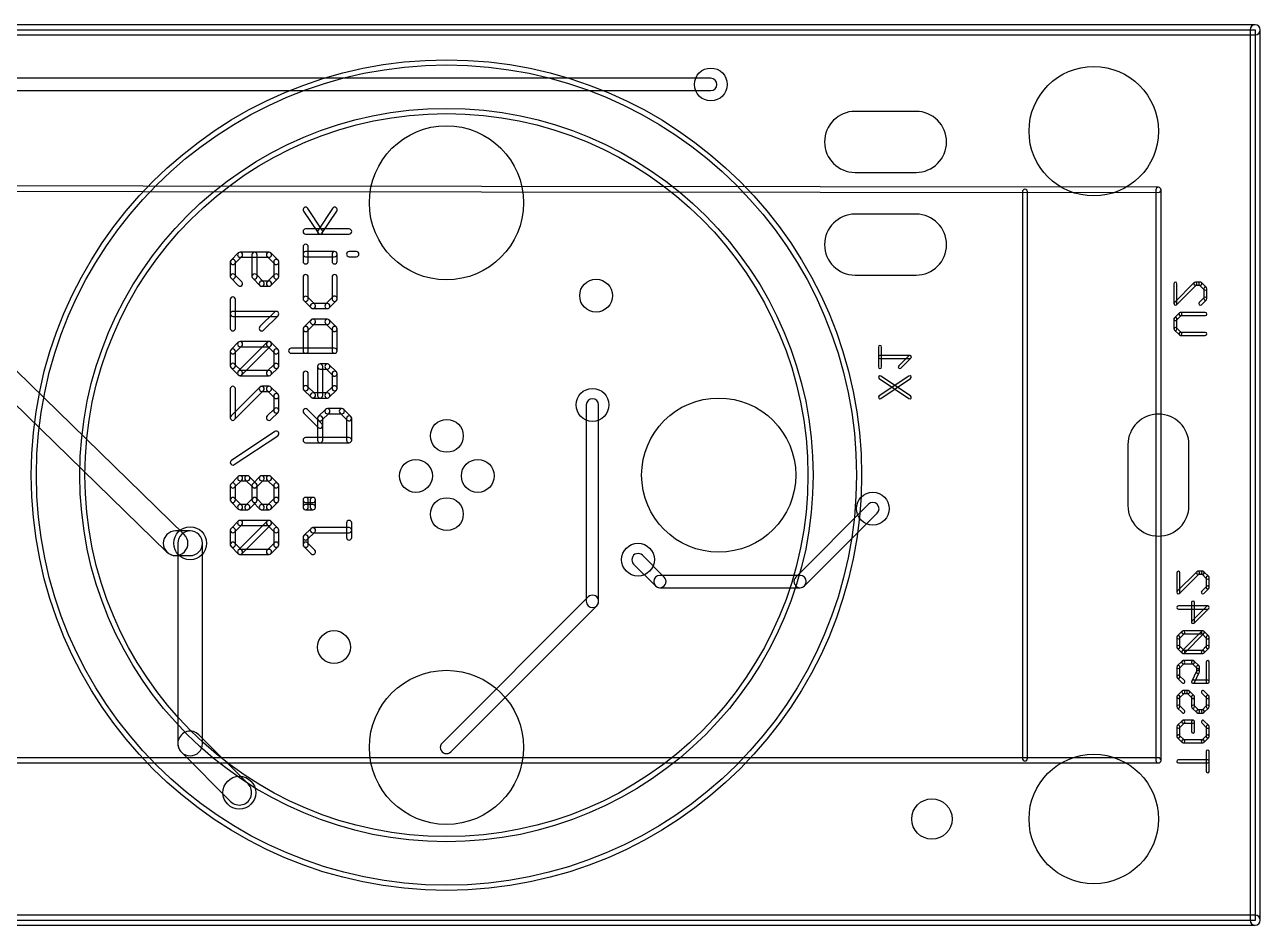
# Model space of a CAD drawing. Extents: x -0.1 to 55.1, y -0.1 to 22.1.
# Drawn here: x 24.58 to 55.12, y -0.13 to 22.13 of the extents above; entities that cross this region are included whole.
import ezdxf

# ---------------------------------------------------------------- set-up
doc = ezdxf.new("R2010")
doc.units = 0
for name, color, linetype in [('16', 175, 'CONTINUOUS'), ('17', 82, 'CONTINUOUS'), ('18', 82, 'CONTINUOUS'), ('20', 7, 'CONTINUOUS'), ('22', 253, 'CONTINUOUS'), ('26', 253, 'CONTINUOUS'), ('52', 253, 'CONTINUOUS')]:
    doc.layers.add(name, color=color, linetype=linetype)

# ---------------------------------------------------------------- blocks, each defined once
blk = doc.blocks.new('PIE')
blk.add_circle((0, 0), 0.5)
blk = doc.blocks.new('LONGP100')
blk.add_lwpolyline([(-0.5, -0.5), (0.5, -0.5, 1), (0.5, 0.5), (-0.5, 0.5, 1)], format="xyb", close=True)
blk = doc.blocks.new('ROUNDP')
blk.add_circle((0, 0), 0.5)
blk = doc.blocks.new('ROUNDV')
blk.add_circle((0, 0), 0.5)

msp = doc.modelspace()

# ---------------------------------------------------------------- linework, layer by layer
at = {"layer": '16'}
for points in [[(0, 21.878), (54.99, 21.878, 1), (54.99, 22.132), (0, 22.132, 1)], [(54.863, 22.005), (54.863, 0, 1), (55.117, 0), (55.117, 22.005, 1)], [(10.125, 20.5026), (41.535, 20.5026, 1), (41.535, 20.8074), (10.125, 20.8074, 1)], [(19.0922, 17.8718), (28.0922, 9.0968, 1), (28.5178, 9.5332), (19.5178, 18.3082, 1)], [(38.4576, 12.735), (38.4576, 7.88, 1), (38.7624, 7.88), (38.7624, 12.735, 1)], [(43.8478, 8.2622), (45.6478, 10.0622, 1), (45.4322, 10.2778), (43.6322, 8.4778, 1)], [(28.305, 9.0102), (28.665, 9.0102, 1), (28.665, 9.6198), (28.305, 9.6198, 1)], [(28.9698, 4.365), (28.9698, 9.315, 1), (28.3602, 9.315), (28.3602, 4.365, 1)], [(39.6272, 8.8022), (40.1672, 8.2622, 1), (40.3828, 8.4778), (39.8428, 9.0178, 1)], [(40.275, 8.2176), (43.74, 8.2176, 1), (43.74, 8.5224), (40.275, 8.5224, 1)], [(38.5022, 7.9878), (34.8922, 4.3778, 1), (35.1078, 4.1622), (38.7178, 7.7722, 1)], [(30.0955, 3.3655), (28.8805, 4.5805, 1), (28.4495, 4.1495), (29.6645, 2.9345, 1)], [(54.99, 0.127), (0, 0.127, 1), (0, -0.127), (54.99, -0.127, 1)]]:
    msp.add_lwpolyline(points, format="xyb", close=True, dxfattribs=at)
at = {"layer": '20'}
for p, q in [((55, 22), (0, 22)), ((55, 0), (55, 22)), ((0, 0), (55, 0))]:
    msp.add_line(p, q, dxfattribs=at)
for centre in [(51, 19.5), (51, 2.5)]:
    msp.add_circle(centre, 1.6, dxfattribs=at)
at = {"layer": '22'}
for points in [[(2.3999, 18.0365), (52.5999, 17.9865, 1), (52.6001, 18.1135), (2.4001, 18.1635, 1)], [(49.3635, 4), (49.3635, 18, 1), (49.2365, 18), (49.2365, 4, 1)], [(52.5365, 18.05), (52.5365, 3.95, 1), (52.6635, 3.95), (52.6635, 18.05, 1)], [(2.4, 3.8865), (52.6, 3.8865, 1), (52.6, 4.0135), (2.4, 4.0135, 1)]]:
    msp.add_lwpolyline(points, format="xyb", close=True, dxfattribs=at)
for radius in [10.2635, 10.1365, 9.0635, 8.9365]:
    msp.add_circle((35, 11), radius, dxfattribs=at)
at = {"layer": '26'}
for points in [[(52.982, 15.73), (52.982, 15.2385, 1), (53.0582, 15.2385), (53.0582, 15.73, 1)], [(53.047, 15.2116), (53.5385, 15.7031, 1), (53.4846, 15.7569), (52.9932, 15.2655, 1)], [(53.5116, 15.6919), (53.6345, 15.6919, 1), (53.6345, 15.7681), (53.5116, 15.7681, 1)], [(53.6075, 15.7031), (53.7304, 15.5802, 1), (53.7843, 15.6341), (53.6614, 15.7569, 1)], [(53.7192, 15.6071), (53.7192, 15.3614, 1), (53.7954, 15.3614), (53.7954, 15.6071, 1)], [(53.7304, 15.3883), (53.6075, 15.2655, 1), (53.6614, 15.2116), (53.7843, 15.3344, 1)], [(53.047, 14.8318), (53.1699, 14.9546, 1), (53.116, 15.0085), (52.9932, 14.8857, 1)], [(53.143, 14.9435), (53.7573, 14.9435, 1), (53.7573, 15.0197), (53.143, 15.0197, 1)], [(53.0582, 14.613), (53.0582, 14.8587, 1), (52.982, 14.8587), (52.982, 14.613, 1)], [(53.1699, 14.517), (53.047, 14.6399, 1), (52.9932, 14.586), (53.116, 14.4632, 1)], [(53.7573, 14.5282), (53.143, 14.5282, 1), (53.143, 14.452), (53.7573, 14.452, 1)], [(45.7544, 13.6737), (45.7544, 14.1652, 1), (45.6782, 14.1652), (45.6782, 13.6737, 1)], [(46.4535, 13.9576), (45.7163, 13.9576, 1), (45.7163, 13.8814), (46.4535, 13.8814, 1)], [(46.2347, 13.6468), (46.4805, 13.8925, 1), (46.4266, 13.9464), (46.1808, 13.7007, 1)], [(46.4747, 12.957), (45.7374, 13.4485, 1), (45.6952, 13.3851), (46.4324, 12.8936, 1)], [(46.4324, 13.4485), (45.6952, 12.957, 1), (45.7374, 12.8936), (46.4747, 13.3851, 1)]]:
    msp.add_lwpolyline(points, format="xyb", close=True, dxfattribs=at)
at = {"layer": '52'}
for points in [[(31.4669, 17.5218), (31.8248, 16.9848, 1), (31.9305, 17.0553), (31.5725, 17.5922, 1)], [(31.9305, 16.9848), (32.2885, 17.5218, 1), (32.1828, 17.5922), (31.8248, 17.0553, 1)], [(31.5197, 16.9566), (32.5936, 16.9566, 1), (32.5936, 17.0836), (31.5197, 17.0836, 1)], [(29.7646, 16.223), (29.9436, 16.402, 1), (29.8538, 16.4918), (29.6748, 16.3128, 1)], [(29.8987, 16.3834), (30.6146, 16.3834, 1), (30.6146, 16.5104), (29.8987, 16.5104, 1)], [(30.3202, 15.9099), (30.3202, 16.4469, 1), (30.1932, 16.4469), (30.1932, 15.9099, 1)], [(30.5697, 16.402), (30.7487, 16.223, 1), (30.8385, 16.3128), (30.6595, 16.4918, 1)], [(31.5832, 16.2834), (31.5832, 16.6414, 1), (31.4562, 16.6414), (31.4562, 16.2834, 1)], [(32.2356, 16.5259), (31.5197, 16.5259, 1), (31.5197, 16.3989), (32.2356, 16.3989, 1)], [(32.2991, 16.2834), (32.2991, 16.4624, 1), (32.1721, 16.4624), (32.1721, 16.2834, 1)], [(32.7726, 16.5259), (32.5936, 16.5259, 1), (32.5936, 16.3989), (32.7726, 16.3989, 1)], [(29.7832, 15.9099), (29.7832, 16.2679, 1), (29.6562, 16.2679), (29.6562, 15.9099, 1)], [(30.7301, 16.2679), (30.7301, 15.9099, 1), (30.8571, 15.9099), (30.8571, 16.2679, 1)], [(29.9436, 15.7759), (29.7646, 15.9548, 1), (29.6748, 15.865), (29.8538, 15.6861, 1)], [(30.4805, 15.7759), (30.3016, 15.9548, 1), (30.2118, 15.865), (30.3907, 15.6861, 1)], [(30.7487, 15.9548), (30.5697, 15.7759, 1), (30.6595, 15.6861), (30.8385, 15.865, 1)], [(31.5832, 15.3575), (31.5832, 15.8944, 1), (31.4562, 15.8944), (31.4562, 15.3575, 1)], [(32.1721, 15.8944), (32.1721, 15.3575, 1), (32.2991, 15.3575), (32.2991, 15.8944, 1)], [(30.6146, 15.7945), (30.4356, 15.7945, 1), (30.4356, 15.6675), (30.6146, 15.6675, 1)], [(29.7832, 14.626), (29.7832, 15.342, 1), (29.6562, 15.342), (29.6562, 14.626, 1)], [(31.7436, 15.2234), (31.5646, 15.4024, 1), (31.4748, 15.3126), (31.6538, 15.1336, 1)], [(32.1907, 15.4024), (32.0118, 15.2234, 1), (32.1016, 15.1336), (32.2805, 15.3126, 1)], [(30.7936, 15.0475), (29.7197, 15.0475, 1), (29.7197, 14.9205), (30.7936, 14.9205, 1)], [(30.4805, 14.5811), (30.8385, 14.9391, 1), (30.7487, 15.0289), (30.3907, 14.6709, 1)], [(32.0567, 15.242), (31.6987, 15.242, 1), (31.6987, 15.115), (32.0567, 15.115, 1)], [(31.6538, 14.8344), (31.4748, 14.6554, 1), (31.5646, 14.5656), (31.7436, 14.7446, 1)], [(31.4562, 14.6105), (31.4562, 14.0735, 1), (31.5832, 14.0735), (31.5832, 14.6105, 1)], [(32.0567, 14.853), (31.6987, 14.853, 1), (31.6987, 14.726), (32.0567, 14.726, 1)], [(32.2805, 14.6554), (32.1016, 14.8344, 1), (32.0118, 14.7446), (32.1907, 14.5656, 1)], [(32.2991, 14.0735), (32.2991, 14.6105, 1), (32.1721, 14.6105), (32.1721, 14.0735, 1)], [(29.8538, 14.2819), (29.6748, 14.1029, 1), (29.7646, 14.0131), (29.9436, 14.1921, 1)], [(29.6562, 14.058), (29.6562, 13.7001, 1), (29.7832, 13.7001), (29.7832, 14.058, 1)], [(30.6146, 14.3005), (29.8987, 14.3005, 1), (29.8987, 14.1735), (30.6146, 14.1735, 1)], [(29.9436, 13.4762), (30.6595, 14.1921, 1), (30.5697, 14.2819), (29.8538, 13.566, 1)], [(30.8385, 14.1029), (30.6595, 14.2819, 1), (30.5697, 14.1921), (30.7487, 14.0131, 1)], [(30.8571, 13.7001), (30.8571, 14.058, 1), (30.7301, 14.058), (30.7301, 13.7001, 1)], [(31.1617, 14.01), (32.2356, 14.01, 1), (32.2356, 14.137), (31.1617, 14.137, 1)], [(29.6748, 13.6552), (29.8538, 13.4762, 1), (29.9436, 13.566), (29.7646, 13.745, 1)], [(30.6595, 13.4762), (30.8385, 13.6552, 1), (30.7487, 13.745), (30.5697, 13.566, 1)], [(32.0567, 13.748), (31.8777, 13.748, 1), (31.8777, 13.621), (32.0567, 13.621, 1)], [(31.8142, 13.6845), (31.8142, 12.9686, 1), (31.9412, 12.9686), (31.9412, 13.6845, 1)], [(32.2805, 13.5505), (32.1016, 13.7294, 1), (32.0118, 13.6396), (32.1907, 13.4607, 1)], [(29.8987, 13.4576), (30.6146, 13.4576, 1), (30.6146, 13.5846), (29.8987, 13.5846, 1)], [(31.4562, 13.5056), (31.4562, 13.1476, 1), (31.5832, 13.1476), (31.5832, 13.5056, 1)], [(32.2991, 13.1476), (32.2991, 13.5056, 1), (32.1721, 13.5056), (32.1721, 13.1476, 1)], [(29.6562, 13.1321), (29.6562, 12.4161, 1), (29.7832, 12.4161), (29.7832, 13.1321, 1)], [(29.7646, 12.3712), (30.4805, 13.0872, 1), (30.3907, 13.177), (29.6748, 12.461, 1)], [(30.4356, 13.0686), (30.6146, 13.0686, 1), (30.6146, 13.1956), (30.4356, 13.1956, 1)], [(30.5697, 13.0872), (30.7487, 12.9082, 1), (30.8385, 12.998), (30.6595, 13.177, 1)], [(31.4748, 13.1027), (31.6538, 12.9237, 1), (31.7436, 13.0135), (31.5646, 13.1925, 1)], [(32.1016, 12.9237), (32.2805, 13.1027, 1), (32.1907, 13.1925), (32.0118, 13.0135, 1)], [(30.7301, 12.9531), (30.7301, 12.5951, 1), (30.8571, 12.5951), (30.8571, 12.9531, 1)], [(31.6987, 12.9051), (32.0567, 12.9051, 1), (32.0567, 13.0321), (31.6987, 13.0321, 1)], [(30.7487, 12.64), (30.5697, 12.461, 1), (30.6595, 12.3712), (30.8385, 12.5502, 1)], [(31.9226, 12.2665), (31.5646, 12.6245, 1), (31.4748, 12.5347), (31.8328, 12.1767, 1)], [(32.0118, 12.6245), (31.8328, 12.4455, 1), (31.9226, 12.3557), (32.1016, 12.5347, 1)], [(32.4146, 12.6431), (32.0567, 12.6431, 1), (32.0567, 12.5161), (32.4146, 12.5161, 1)], [(32.6385, 12.4455), (32.4595, 12.6245, 1), (32.3697, 12.5347), (32.5487, 12.3557, 1)], [(31.8142, 12.4006), (31.8142, 11.8637, 1), (31.9412, 11.8637), (31.9412, 12.4006, 1)], [(32.6571, 11.8637), (32.6571, 12.4006, 1), (32.5301, 12.4006), (32.5301, 11.8637, 1)], [(29.7549, 11.2584), (30.8288, 11.9743, 1), (30.7584, 12.08), (29.6845, 11.364, 1)], [(31.5197, 11.8002), (32.5936, 11.8002, 1), (32.5936, 11.9272), (31.5197, 11.9272, 1)], [(29.8538, 10.9671), (29.6748, 10.7881, 1), (29.7646, 10.6983), (29.9436, 10.8773, 1)], [(29.6562, 10.7432), (29.6562, 10.3852, 1), (29.7832, 10.3852), (29.7832, 10.7432, 1)], [(30.0777, 10.9857), (29.8987, 10.9857, 1), (29.8987, 10.8587), (30.0777, 10.8587, 1)], [(30.3016, 10.7881), (30.1226, 10.9671, 1), (30.0328, 10.8773), (30.2118, 10.6983, 1)], [(30.3907, 10.9671), (30.2118, 10.7881, 1), (30.3016, 10.6983), (30.4805, 10.8773, 1)], [(30.3202, 10.3852), (30.3202, 10.7432, 1), (30.1932, 10.7432), (30.1932, 10.3852, 1)], [(30.6146, 10.9857), (30.4356, 10.9857, 1), (30.4356, 10.8587), (30.6146, 10.8587, 1)], [(30.8385, 10.7881), (30.6595, 10.9671, 1), (30.5697, 10.8773), (30.7487, 10.6983, 1)], [(30.8571, 10.3852), (30.8571, 10.7432, 1), (30.7301, 10.7432), (30.7301, 10.3852, 1)], [(29.6748, 10.3403), (29.8538, 10.1613, 1), (29.9436, 10.2511), (29.7646, 10.4301, 1)], [(30.1226, 10.1613), (30.3016, 10.3403, 1), (30.2118, 10.4301), (30.0328, 10.2511, 1)], [(30.2118, 10.3403), (30.3907, 10.1613, 1), (30.4805, 10.2511), (30.3016, 10.4301, 1)], [(30.6595, 10.1613), (30.8385, 10.3403, 1), (30.7487, 10.4301), (30.5697, 10.2511, 1)], [(31.6987, 10.4487), (31.5197, 10.4487, 1), (31.5197, 10.3217), (31.6987, 10.3217, 1)], [(31.4562, 10.3852), (31.4562, 10.2062, 1), (31.5832, 10.2062), (31.5832, 10.3852, 1)], [(31.7622, 10.2062), (31.7622, 10.3852, 1), (31.6352, 10.3852), (31.6352, 10.2062, 1)], [(29.8987, 10.1427), (30.0777, 10.1427, 1), (30.0777, 10.2697), (29.8987, 10.2697, 1)], [(30.4356, 10.1427), (30.6146, 10.1427, 1), (30.6146, 10.2697), (30.4356, 10.2697, 1)], [(31.5197, 10.1427), (31.6987, 10.1427, 1), (31.6987, 10.2697), (31.5197, 10.2697, 1)], [(29.8538, 9.8621), (29.6748, 9.6832, 1), (29.7646, 9.5934), (29.9436, 9.7723, 1)], [(30.6146, 9.8807), (29.8987, 9.8807, 1), (29.8987, 9.7537), (30.6146, 9.7537, 1)], [(29.9436, 9.0564), (30.6595, 9.7723, 1), (30.5697, 9.8621), (29.8538, 9.1462, 1)], [(30.8385, 9.6832), (30.6595, 9.8621, 1), (30.5697, 9.7723), (30.7487, 9.5934, 1)], [(32.6571, 9.4593), (32.6571, 9.8172, 1), (32.5301, 9.8172), (32.5301, 9.4593, 1)], [(29.6562, 9.6383), (29.6562, 9.2803, 1), (29.7832, 9.2803), (29.7832, 9.6383, 1)], [(30.8571, 9.2803), (30.8571, 9.6383, 1), (30.7301, 9.6383), (30.7301, 9.2803, 1)], [(31.5646, 9.4144), (31.7436, 9.5934, 1), (31.6538, 9.6832), (31.4748, 9.5042, 1)], [(31.5832, 9.2803), (31.5832, 9.4593, 1), (31.4562, 9.4593), (31.4562, 9.2803, 1)], [(31.6987, 9.5748), (32.5936, 9.5748, 1), (32.5936, 9.7018), (31.6987, 9.7018, 1)], [(29.6748, 9.2354), (29.8538, 9.0564, 1), (29.9436, 9.1462), (29.7646, 9.3252, 1)], [(29.8987, 9.0378), (30.6146, 9.0378, 1), (30.6146, 9.1648), (29.8987, 9.1648, 1)], [(30.6595, 9.0564), (30.8385, 9.2354, 1), (30.7487, 9.3252), (30.5697, 9.1462, 1)], [(31.7436, 9.1462), (31.5646, 9.3252, 1), (31.4748, 9.2354), (31.6538, 9.0564, 1)], [(53.12, 8.0759), (53.603, 8.5589, 1), (53.5491, 8.6128), (53.0662, 8.1298, 1)], [(53.055, 8.5858), (53.055, 8.1029, 1), (53.1312, 8.1029), (53.1312, 8.5858, 1)], [(53.576, 8.5477), (53.6968, 8.5477, 1), (53.6968, 8.6239), (53.576, 8.6239, 1)], [(53.6698, 8.5589), (53.7906, 8.4381, 1), (53.8445, 8.492), (53.7237, 8.6128, 1)], [(53.7906, 8.2505), (53.6698, 8.1298, 1), (53.7237, 8.0759), (53.8445, 8.1967, 1)], [(53.7794, 8.4651), (53.7794, 8.2236, 1), (53.8556, 8.2236), (53.8556, 8.4651, 1)], [(53.0931, 7.6904), (53.8175, 7.6904, 1), (53.8175, 7.7666), (53.0931, 7.7666, 1)], [(53.4934, 7.3662), (53.4934, 7.8492, 1), (53.4172, 7.8492), (53.4172, 7.3662, 1)], [(53.7906, 7.7554), (53.4284, 7.3932, 1), (53.4823, 7.3393), (53.8445, 7.7015, 1)], [(53.1869, 7.1395), (53.0662, 7.0188, 1), (53.12, 6.9649), (53.2408, 7.0856, 1)], [(53.055, 6.9918), (53.055, 6.7503, 1), (53.1312, 6.7503), (53.1312, 6.9918, 1)], [(53.6968, 7.1507), (53.2138, 7.1507, 1), (53.2138, 7.0745), (53.6968, 7.0745, 1)], [(53.2408, 6.6027), (53.7237, 7.0856, 1), (53.6698, 7.1395), (53.1869, 6.6566, 1)], [(53.8445, 7.0188), (53.7237, 7.1395, 1), (53.6698, 7.0856), (53.7906, 6.9649, 1)], [(53.8556, 6.7503), (53.8556, 6.9918, 1), (53.7794, 6.9918), (53.7794, 6.7503, 1)], [(53.0662, 6.7234), (53.1869, 6.6027, 1), (53.2408, 6.6566), (53.12, 6.7773, 1)], [(53.7237, 6.6027), (53.8445, 6.7234, 1), (53.7906, 6.7773), (53.6698, 6.6566, 1)], [(53.1869, 6.4029), (53.0662, 6.2821, 1), (53.12, 6.2283), (53.2408, 6.349, 1)], [(53.2138, 6.5915), (53.6968, 6.5915, 1), (53.6968, 6.6677), (53.2138, 6.6677, 1)], [(53.4553, 6.414), (53.2138, 6.414, 1), (53.2138, 6.3378), (53.4553, 6.3378, 1)], [(53.603, 6.2821), (53.4823, 6.4029, 1), (53.4284, 6.349), (53.5491, 6.2283, 1)], [(53.7794, 6.3759), (53.7794, 5.893, 1), (53.8556, 5.893), (53.8556, 6.3759, 1)], [(53.055, 6.2552), (53.055, 6.0137, 1), (53.1312, 6.0137), (53.1312, 6.2552, 1)], [(53.4894, 5.8759), (53.6101, 6.1174, 1), (53.542, 6.1515), (53.4212, 5.91, 1)], [(53.6141, 6.1345), (53.6141, 6.2552, 1), (53.5379, 6.2552), (53.5379, 6.1345, 1)], [(53.0662, 5.9868), (53.1869, 5.866, 1), (53.2408, 5.9199), (53.12, 6.0407, 1)], [(53.8175, 5.9311), (53.4553, 5.9311, 1), (53.4553, 5.8549), (53.8175, 5.8549, 1)], [(53.1869, 5.6662), (53.0662, 5.5455, 1), (53.12, 5.4916), (53.2408, 5.6124, 1)], [(53.055, 5.5186), (53.055, 5.2771, 1), (53.1312, 5.2771), (53.1312, 5.5186, 1)], [(53.3346, 5.6774), (53.2138, 5.6774, 1), (53.2138, 5.6012), (53.3346, 5.6012, 1)], [(53.4822, 5.5455), (53.3615, 5.6662, 1), (53.3076, 5.6124), (53.4284, 5.4916, 1)], [(53.4934, 5.2771), (53.4934, 5.5186, 1), (53.4172, 5.5186), (53.4172, 5.2771, 1)], [(53.6698, 5.6124), (53.7906, 5.4916, 1), (53.8445, 5.5455), (53.7237, 5.6662, 1)], [(53.7794, 5.5186), (53.7794, 5.2771, 1), (53.8556, 5.2771), (53.8556, 5.5186, 1)], [(53.0662, 5.2501), (53.1869, 5.1294, 1), (53.2408, 5.1833), (53.12, 5.304, 1)], [(53.603, 5.1833), (53.4823, 5.304, 1), (53.4284, 5.2501), (53.5491, 5.1294, 1)], [(53.6968, 5.1945), (53.576, 5.1945, 1), (53.576, 5.1183), (53.6968, 5.1183, 1)], [(53.7906, 5.304), (53.6698, 5.1833, 1), (53.7237, 5.1294), (53.8445, 5.2501, 1)], [(53.12, 4.755), (53.2408, 4.8757, 1), (53.1869, 4.9296), (53.0662, 4.8089, 1)], [(53.2138, 4.8646), (53.4553, 4.8646, 1), (53.4553, 4.9408), (53.2138, 4.9408, 1)], [(53.4172, 4.9027), (53.4172, 4.6612, 1), (53.4934, 4.6612), (53.4934, 4.9027, 1)], [(53.6698, 4.8757), (53.7906, 4.755, 1), (53.8445, 4.8089), (53.7237, 4.9296, 1)], [(53.1312, 4.5405), (53.1312, 4.7819, 1), (53.055, 4.7819), (53.055, 4.5405, 1)], [(53.7794, 4.7819), (53.7794, 4.5405, 1), (53.8556, 4.5405), (53.8556, 4.7819, 1)], [(53.2408, 4.4467), (53.12, 4.5674, 1), (53.0662, 4.5135), (53.1869, 4.3928, 1)], [(53.6968, 4.4578), (53.2138, 4.4578, 1), (53.2138, 4.3816), (53.6968, 4.3816, 1)], [(53.7906, 4.5674), (53.6698, 4.4467, 1), (53.7237, 4.3928), (53.8445, 4.5135, 1)], [(53.8556, 3.6831), (53.8556, 4.166, 1), (53.7794, 4.166), (53.7794, 3.6831, 1)], [(53.0931, 3.8865), (53.8175, 3.8865, 1), (53.8175, 3.9627), (53.0931, 3.9627, 1)]]:
    msp.add_lwpolyline(points, format="xyb", close=True, dxfattribs=at)

# ---------------------------------------------------------------- block references
at = {"layer": '16'}
msp.add_blockref('PIE', (47, 2.5), dxfattribs=at)
at = {"layer": '17', "xscale": 1.508, "yscale": 1.508}
for p in [(45.855, 19.236), (45.855, 16.696)]:
    msp.add_blockref('LONGP100', p, dxfattribs=at)
at = {"layer": '17', "rotation": 90}
for name, p, xscale, yscale in [('ROUNDP', (35, 17.73), 3.81, 3.81), ('ROUNDP', (41.73, 11), 3.81, 3.81), ('LONGP100', (52.6, 11), 1.508, 1.508), ('ROUNDP', (35, 4.27), 3.81, 3.81)]:
    msp.add_blockref(name, p, dxfattribs=dict(at, xscale=xscale, yscale=yscale))
at = {"layer": '18', "xscale": 0.8128, "yscale": 0.8128}
for p in [(41.535, 20.655), (38.7, 15.435), (38.61, 12.735), (35.01, 11.97), (34.245, 10.98), (35.775, 10.98), (35.01, 10.035), (45.54, 10.17), (28.665, 9.315), (39.735, 8.91), (32.22, 6.75), (29.88, 3.15)]:
    msp.add_blockref('ROUNDV', p, dxfattribs=at)

doc.saveas('drawing.dxf')
